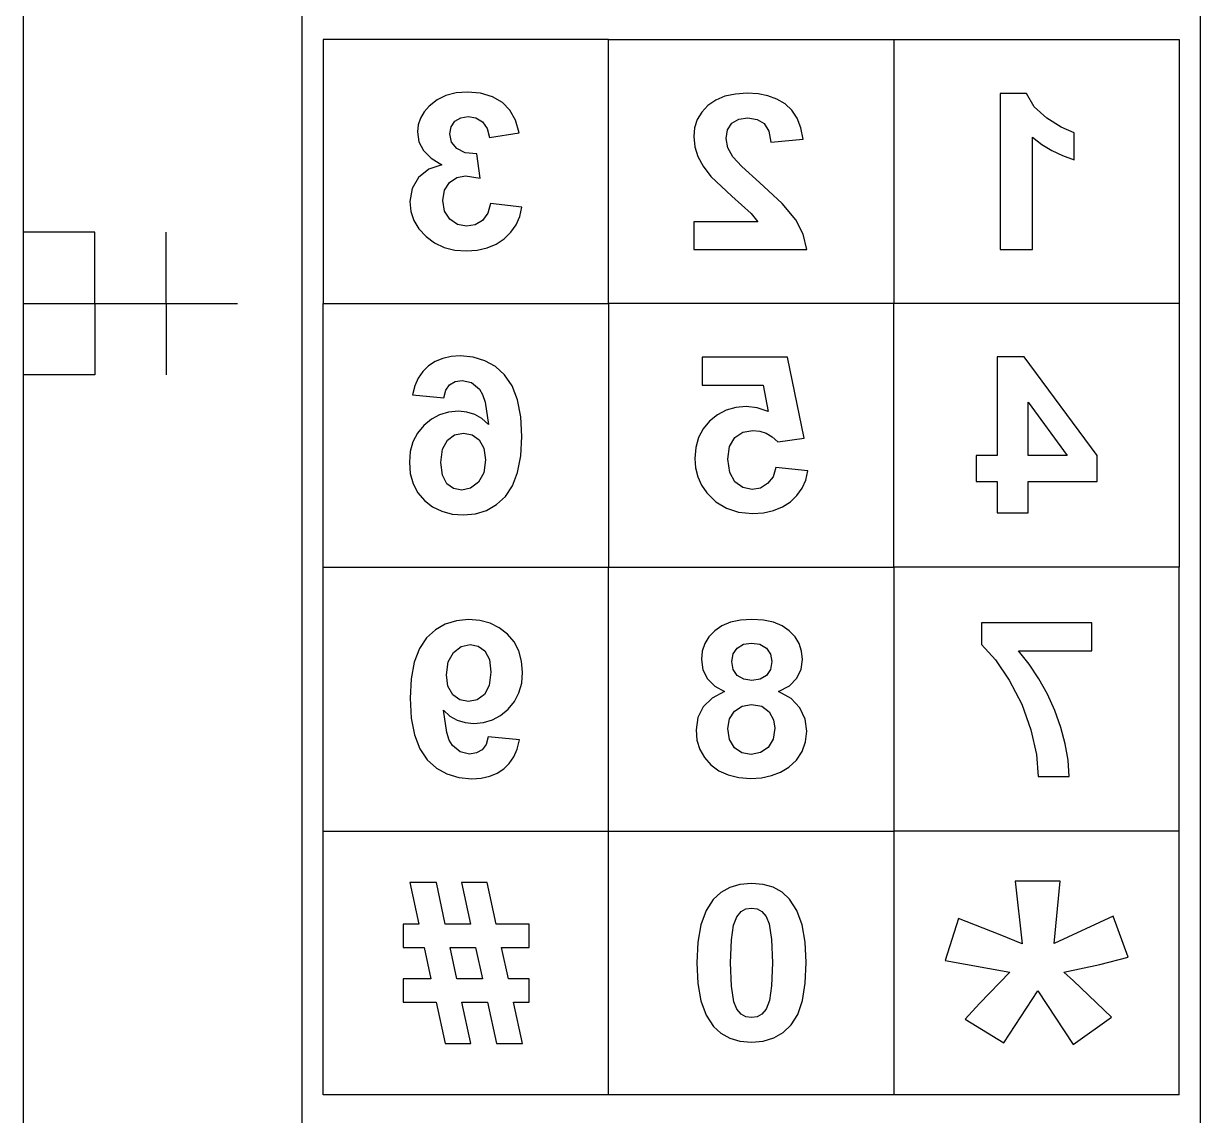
# Model space of a CAD drawing. Extents: x -193 to 229, y -92 to 157.
# Drawn here: x -3 to 90.7, y -14.3 to 72.6 of the extents above; entities that cross this region are included whole.
import ezdxf

# ---------------------------------------------------------------- set-up
doc = ezdxf.new("R2010")
doc.units = 0
doc.layers.get('0').update_dxf_attribs({"linetype": 'CONTINUOUS'})

msp = doc.modelspace()

# ---------------------------------------------------------------- linework, layer by layer
for p, q in [((-3.015, 56.039), (-3.015, 156.668)), ((19.126, 81.019), (19.126, -66.588)), ((90.659, -66.588), (90.659, 81.019)), ((43.538, 71.368), (20.829, 71.368)), ((20.829, 71.368), (20.829, 50.362)), ((43.538, 71.368), (66.247, 71.368)), ((43.538, 50.362), (43.538, 71.368)), ((66.247, 71.368), (66.247, 50.362)), ((66.247, 71.368), (88.955, 71.368)), ((88.955, 71.368), (88.955, 50.362)), ((29.897, 66.561), (29.279, 66.073)), ((30.609, 66.91), (29.897, 66.561)), ((31.414, 67.119), (30.609, 66.91)), ((32.313, 67.189), (31.414, 67.119)), ((33.365, 67.093), (32.313, 67.189)), ((34.31, 66.804), (33.365, 67.093)), ((35.103, 66.348), (34.31, 66.804)), ((52.081, 66.54), (51.461, 66.107)), ((52.807, 66.849), (52.081, 66.54)), ((53.639, 67.034), (52.807, 66.849)), ((54.578, 67.096), (53.639, 67.034)), ((55.445, 67.042), (54.578, 67.096)), ((56.236, 66.882), (55.445, 67.042)), ((56.952, 66.616), (56.236, 66.882)), ((57.593, 66.242), (56.952, 66.616)), ((76.809, 67.086), (74.725, 67.086)), ((74.725, 67.086), (74.725, 54.644)), ((77.433, 66.025), (76.809, 67.086)), ((28.868, 65.602), (28.573, 65.101)), ((29.279, 66.073), (28.868, 65.602)), ((35.699, 65.748), (35.103, 66.348)), ((36.134, 64.962), (35.699, 65.748)), ((50.966, 65.582), (50.611, 64.997)), ((51.461, 66.107), (50.966, 65.582)), ((58.135, 65.746), (57.593, 66.242)), ((58.555, 65.112), (58.135, 65.746)), ((78.426, 65.104), (77.433, 66.025)), ((28.573, 65.101), (28.397, 64.57)), ((31.016, 64.429), (31.317, 64.864)), ((31.317, 64.864), (31.786, 65.143)), ((31.786, 65.143), (32.386, 65.236)), ((32.386, 65.236), (32.996, 65.13)), ((32.996, 65.13), (33.51, 64.813)), ((33.51, 64.813), (33.885, 64.294)), ((36.444, 63.951), (36.134, 64.962)), ((50.611, 64.997), (50.399, 64.352)), ((53.021, 64.181), (53.367, 64.699)), ((53.367, 64.699), (53.916, 65.02)), ((53.916, 65.02), (54.641, 65.126)), ((54.641, 65.126), (55.363, 65.014)), ((55.363, 65.014), (55.921, 64.678)), ((55.921, 64.678), (56.296, 64.082)), ((58.853, 64.339), (58.555, 65.112)), ((79.562, 64.391), (78.426, 65.104)), ((28.397, 64.57), (28.338, 64.01)), ((28.338, 64.01), (28.459, 63.236)), ((30.915, 63.867), (31.016, 64.429)), ((31.052, 63.204), (30.915, 63.867)), ((33.885, 64.294), (34.077, 63.579)), ((34.077, 63.579), (36.444, 63.951)), ((50.399, 64.352), (50.328, 63.647)), ((52.905, 63.478), (53.021, 64.181)), ((56.296, 64.082), (56.469, 63.191)), ((59.028, 63.427), (58.853, 64.339)), ((80.611, 63.95), (79.562, 64.391)), ((80.611, 61.795), (80.611, 63.95)), ((28.459, 63.236), (28.82, 62.544)), ((31.463, 62.688), (31.052, 63.204)), ((50.328, 63.647), (50.409, 62.83)), ((50.409, 62.83), (50.653, 62.054)), ((53.038, 62.755), (52.905, 63.478)), ((56.469, 63.191), (59.028, 63.427)), ((77.293, 54.644), (77.293, 63.595)), ((77.293, 63.595), (78.028, 63.026)), ((78.028, 63.026), (78.826, 62.537)), ((28.82, 62.544), (29.423, 61.934)), ((29.423, 61.934), (30.266, 61.407)), ((32.135, 62.361), (31.463, 62.688)), ((33.054, 62.269), (32.135, 62.361)), ((33.337, 60.333), (33.054, 62.269)), ((50.653, 62.054), (51.072, 61.279)), ((53.435, 62.024), (53.038, 62.755)), ((54.164, 61.251), (53.435, 62.024)), ((78.826, 62.537), (79.687, 62.126)), ((79.687, 62.126), (80.611, 61.795)), ((29.23, 61.037), (28.425, 60.384)), ((30.266, 61.407), (29.23, 61.037)), ((51.072, 61.279), (51.681, 60.469)), ((55.564, 59.995), (54.164, 61.251)), ((28.425, 60.384), (27.907, 59.507)), ((30.497, 59.37), (30.888, 59.987)), ((30.888, 59.987), (31.466, 60.38)), ((31.466, 60.38), (32.158, 60.511)), ((32.158, 60.511), (33.337, 60.333)), ((51.681, 60.469), (53.362, 58.888)), ((57.365, 58.327), (55.564, 59.995)), ((27.907, 59.507), (27.735, 58.465)), ((30.367, 58.567), (30.497, 59.37)), ((27.735, 58.465), (27.816, 57.68)), ((30.503, 57.717), (30.367, 58.567)), ((34.15, 58.313), (33.931, 57.538)), ((36.636, 58.034), (34.15, 58.313)), ((53.362, 58.888), (54.902, 57.519)), ((58.452, 57.024), (57.365, 58.327)), ((27.816, 57.68), (28.057, 56.954)), ((30.911, 57.062), (30.503, 57.717)), ((33.931, 57.538), (33.51, 56.969)), ((36.193, 56.619), (36.477, 57.29)), ((36.477, 57.29), (36.636, 58.034)), ((54.902, 57.519), (55.427, 56.859)), ((28.057, 56.954), (28.46, 56.289)), ((28.46, 56.289), (29.023, 55.684)), ((31.517, 56.644), (30.911, 57.062)), ((32.249, 56.504), (31.517, 56.644)), ((32.935, 56.62), (32.249, 56.504)), ((33.51, 56.969), (32.935, 56.62)), ((35.782, 56.024), (36.193, 56.619)), ((50.328, 56.859), (50.328, 54.653)), ((55.427, 56.859), (50.328, 56.859)), ((59.037, 55.871), (58.452, 57.024)), ((2.662, 56.039), (-3.015, 56.039)), ((-3.015, 50.362), (-3.015, 56.039)), ((2.662, 50.362), (2.662, 56.039)), ((8.339, 50.362), (8.339, 56.039)), ((29.023, 55.684), (29.707, 55.181)), ((34.609, 55.079), (35.247, 55.503)), ((35.247, 55.503), (35.782, 56.024)), ((59.329, 54.653), (59.037, 55.871)), ((29.707, 55.181), (30.47, 54.822)), ((30.47, 54.822), (31.311, 54.606)), ((31.311, 54.606), (32.231, 54.535)), ((32.231, 54.535), (33.101, 54.595)), ((33.101, 54.595), (33.894, 54.777)), ((33.894, 54.777), (34.609, 55.079)), ((50.328, 54.653), (59.329, 54.653)), ((74.725, 54.644), (77.293, 54.644)), ((-3.015, 50.362), (2.662, 50.362)), ((-3.015, 44.685), (-3.015, 50.362)), ((2.662, 50.362), (2.662, 44.685)), ((2.662, 50.362), (8.339, 50.362)), ((8.339, 50.362), (8.339, 44.685)), ((8.339, 50.362), (14.016, 50.362)), ((20.829, 29.357), (20.829, 50.362)), ((20.829, 50.362), (43.538, 50.362)), ((66.247, 50.362), (43.538, 50.362)), ((43.538, 50.362), (43.538, 29.357)), ((66.247, 29.357), (66.247, 50.362)), ((88.955, 50.362), (66.247, 50.362)), ((88.955, 50.362), (88.955, 29.357)), ((30.347, 45.976), (29.748, 45.729)), ((31.011, 46.125), (30.347, 45.976)), ((31.742, 46.174), (31.011, 46.125)), ((32.778, 46.08), (31.742, 46.174)), ((33.713, 45.798), (32.778, 46.08)), ((57.79, 46.075), (51.001, 46.075)), ((51.001, 46.075), (51.001, 43.852)), ((59.106, 39.625), (57.79, 46.075)), ((76.629, 46.119), (74.472, 46.119)), ((74.472, 46.119), (74.472, 38.258)), ((82.441, 38.249), (76.629, 46.119)), ((29.215, 45.384), (28.76, 44.944)), ((29.748, 45.729), (29.215, 45.384)), ((34.546, 45.328), (33.713, 45.798)), ((35.278, 44.669), (34.546, 45.328)), ((-3.015, -91.568), (-3.015, 44.685)), ((2.662, 44.685), (-3.015, 44.685)), ((28.396, 44.415), (28.122, 43.796)), ((28.76, 44.944), (28.396, 44.415)), ((30.901, 43.883), (31.342, 44.137)), ((31.342, 44.137), (31.897, 44.221)), ((31.897, 44.221), (32.647, 44.052)), ((32.647, 44.052), (33.272, 43.545)), ((35.874, 43.798), (35.278, 44.669)), ((28.122, 43.796), (27.94, 43.089)), ((30.426, 42.835), (30.59, 43.452)), ((30.59, 43.452), (30.901, 43.883)), ((33.272, 43.545), (33.527, 43.116)), ((33.527, 43.116), (33.73, 42.503)), ((36.299, 42.689), (35.874, 43.798)), ((51.001, 43.852), (55.844, 43.852)), ((55.844, 43.852), (56.246, 41.747)), ((27.94, 43.089), (30.426, 42.835)), ((33.73, 42.503), (33.98, 40.73)), ((36.555, 41.343), (36.299, 42.689)), ((76.958, 38.258), (76.958, 42.493)), ((76.958, 42.493), (80.038, 38.258)), ((30.102, 41.495), (29.442, 41.141)), ((30.82, 41.708), (30.102, 41.495)), ((31.595, 41.779), (30.82, 41.708)), ((32.279, 41.713), (31.595, 41.779)), ((32.904, 41.516), (32.279, 41.713)), ((33.472, 41.189), (32.904, 41.516)), ((36.64, 39.758), (36.555, 41.343)), ((52.221, 41.497), (51.595, 40.994)), ((52.913, 41.857), (52.221, 41.497)), ((53.67, 42.072), (52.913, 41.857)), ((54.491, 42.144), (53.67, 42.072)), ((55.378, 42.045), (54.491, 42.144)), ((56.246, 41.747), (55.378, 42.045)), ((28.84, 40.646), (28.338, 40.038)), ((29.442, 41.141), (28.84, 40.646)), ((33.98, 40.73), (33.472, 41.189)), ((51.075, 40.377), (50.704, 39.674)), ((51.595, 40.994), (51.075, 40.377)), ((27.98, 39.348), (27.765, 38.576)), ((28.338, 40.038), (27.98, 39.348)), ((30.334, 38.743), (30.718, 39.467)), ((30.718, 39.467), (31.294, 39.888)), ((31.294, 39.888), (31.997, 40.029)), ((31.997, 40.029), (32.68, 39.895)), ((32.68, 39.895), (33.249, 39.492)), ((33.249, 39.492), (33.633, 38.827)), ((36.558, 38.214), (36.64, 39.758)), ((50.704, 39.674), (50.481, 38.885)), ((53.186, 38.967), (53.601, 39.68)), ((53.601, 39.68), (54.237, 40.108)), ((54.237, 40.108), (55.04, 40.251)), ((55.04, 40.251), (55.578, 40.194)), ((55.578, 40.194), (56.088, 40.024)), ((56.088, 40.024), (56.57, 39.742)), ((56.57, 39.742), (57.023, 39.346)), ((57.023, 39.346), (59.106, 39.625)), ((27.765, 38.576), (27.693, 37.721)), ((30.206, 37.696), (30.334, 38.743)), ((33.633, 38.827), (33.761, 37.907)), ((50.481, 38.885), (50.407, 38.011)), ((53.048, 37.968), (53.186, 38.967)), ((27.693, 37.721), (27.769, 36.817)), ((30.325, 36.686), (30.206, 37.696)), ((33.761, 37.907), (33.617, 36.881)), ((36.313, 36.902), (36.558, 38.214)), ((50.407, 38.011), (50.467, 37.266)), ((53.187, 36.904), (53.048, 37.968)), ((74.472, 38.258), (72.809, 38.258)), ((72.809, 38.258), (72.809, 36.17)), ((80.038, 38.258), (76.958, 38.258)), ((82.441, 36.17), (82.441, 38.249)), ((27.769, 36.817), (27.995, 36.007)), ((30.681, 36.005), (30.325, 36.686)), ((33.617, 36.881), (33.185, 36.119)), ((35.905, 35.824), (36.313, 36.902)), ((50.467, 37.266), (50.647, 36.563)), ((50.647, 36.563), (50.946, 35.901)), ((53.605, 36.147), (53.187, 36.904)), ((56.641, 36.564), (56.21, 36.011)), ((56.858, 37.284), (56.641, 36.564)), ((59.417, 37.038), (56.858, 37.284)), ((59.244, 36.3), (59.417, 37.038)), ((27.995, 36.007), (28.372, 35.291)), ((31.216, 35.618), (30.681, 36.005)), ((31.869, 35.489), (31.216, 35.618)), ((32.569, 35.647), (31.869, 35.489)), ((33.185, 36.119), (32.569, 35.647)), ((35.333, 34.978), (35.905, 35.824)), ((50.946, 35.901), (51.366, 35.28)), ((54.224, 35.693), (53.605, 36.147)), ((54.967, 35.542), (54.224, 35.693)), ((55.629, 35.66), (54.967, 35.542)), ((56.21, 36.011), (55.629, 35.66)), ((58.545, 35.062), (58.953, 35.642)), ((58.953, 35.642), (59.244, 36.3)), ((72.809, 36.17), (74.472, 36.17)), ((74.472, 36.17), (74.472, 33.676)), ((76.958, 33.676), (76.958, 36.17)), ((76.958, 36.17), (82.441, 36.17)), ((28.372, 35.291), (28.899, 34.67)), ((28.899, 34.67), (29.545, 34.167)), ((34.634, 34.34), (35.333, 34.978)), ((51.366, 35.28), (52.083, 34.563)), ((58.019, 34.562), (58.545, 35.062)), ((29.545, 34.167), (30.277, 33.807)), ((30.277, 33.807), (31.094, 33.592)), ((32.967, 33.611), (33.846, 33.884)), ((33.846, 33.884), (34.634, 34.34)), ((52.083, 34.563), (52.927, 34.05)), ((52.927, 34.05), (53.897, 33.743)), ((53.897, 33.743), (54.994, 33.64)), ((55.879, 33.698), (56.678, 33.871)), ((56.678, 33.871), (57.391, 34.159)), ((57.391, 34.159), (58.019, 34.562)), ((31.094, 33.592), (31.997, 33.52)), ((31.997, 33.52), (32.967, 33.611)), ((54.994, 33.64), (55.879, 33.698)), ((74.472, 33.676), (76.958, 33.676)), ((20.829, 8.351), (20.829, 29.357)), ((20.829, 29.357), (43.538, 29.357)), ((43.538, 8.351), (43.538, 29.357)), ((43.538, 29.357), (66.247, 29.357)), ((88.955, 29.357), (66.247, 29.357)), ((66.247, 29.357), (66.247, 8.351)), ((88.955, 8.351), (88.955, 29.357)), ((29.763, 24.361), (29.064, 23.723)), ((30.554, 24.816), (29.763, 24.361)), ((31.436, 25.09), (30.554, 24.816)), ((32.409, 25.181), (31.436, 25.09)), ((33.304, 25.109), (32.409, 25.181)), ((34.117, 24.893), (33.304, 25.109)), ((34.846, 24.532), (34.117, 24.893)), ((35.493, 24.027), (34.846, 24.532)), ((52.575, 24.698), (51.994, 24.302)), ((53.263, 24.98), (52.575, 24.698)), ((54.058, 25.15), (53.263, 24.98)), ((54.96, 25.206), (54.058, 25.15)), ((55.869, 25.15), (54.96, 25.206)), ((56.667, 24.98), (55.869, 25.15)), ((57.356, 24.698), (56.667, 24.98)), ((57.934, 24.302), (57.356, 24.698)), ((82.017, 24.918), (73.235, 24.918)), ((73.235, 24.918), (73.235, 23.193)), ((82.017, 22.711), (82.017, 24.918)), ((29.064, 23.723), (28.493, 22.876)), ((36.023, 23.405), (35.493, 24.027)), ((51.532, 23.82), (51.203, 23.277)), ((51.994, 24.302), (51.532, 23.82)), ((58.392, 23.82), (57.934, 24.302)), ((58.719, 23.277), (58.392, 23.82)), ((28.493, 22.876), (28.084, 21.795)), ((30.779, 21.815), (31.207, 22.577)), ((31.207, 22.577), (31.823, 23.053)), ((31.823, 23.053), (32.528, 23.211)), ((32.528, 23.211), (33.18, 23.081)), ((33.18, 23.081), (33.711, 22.692)), ((33.711, 22.692), (34.064, 22.006)), ((36.401, 22.691), (36.023, 23.405)), ((36.628, 21.885), (36.401, 22.691)), ((51.005, 22.674), (50.939, 22.011)), ((51.203, 23.277), (51.005, 22.674)), ((53.46, 22.452), (53.785, 22.92)), ((53.785, 22.92), (54.289, 23.221)), ((54.289, 23.221), (54.932, 23.321)), ((54.932, 23.321), (55.597, 23.22)), ((55.597, 23.22), (56.111, 22.916)), ((56.111, 22.916), (56.44, 22.444)), ((58.915, 22.674), (58.719, 23.277)), ((58.981, 22.011), (58.915, 22.674)), ((73.235, 23.193), (74.332, 21.989)), ((77.037, 21.624), (76.178, 22.711)), ((76.178, 22.711), (82.017, 22.711)), ((28.084, 21.795), (27.839, 20.478)), ((30.636, 20.794), (30.779, 21.815)), ((34.064, 22.006), (34.182, 20.988)), ((36.704, 20.988), (36.628, 21.885)), ((50.939, 22.011), (51.06, 21.196)), ((53.351, 21.851), (53.46, 22.452)), ((53.461, 21.218), (53.351, 21.851)), ((56.44, 22.444), (56.55, 21.842)), ((56.55, 21.842), (56.441, 21.21)), ((58.867, 21.232), (58.981, 22.011)), ((74.332, 21.989), (75.446, 20.353)), ((77.805, 20.465), (77.037, 21.624)), ((30.763, 19.873), (30.636, 20.794)), ((34.182, 20.988), (34.054, 19.948)), ((36.632, 20.126), (36.704, 20.988)), ((51.06, 21.196), (51.423, 20.477)), ((53.79, 20.739), (53.461, 21.218)), ((54.302, 20.438), (53.79, 20.739)), ((56.116, 20.735), (55.61, 20.437)), ((56.441, 21.21), (56.116, 20.735)), ((58.528, 20.519), (58.867, 21.232)), ((27.839, 20.478), (27.757, 18.926)), ((31.143, 19.205), (30.763, 19.873)), ((34.054, 19.948), (33.67, 19.226)), ((36.417, 19.349), (36.632, 20.126)), ((51.423, 20.477), (52.006, 19.884)), ((52.006, 19.884), (52.785, 19.45)), ((54.96, 20.337), (54.302, 20.438)), ((55.61, 20.437), (54.96, 20.337)), ((57.08, 19.45), (57.94, 19.912)), ((57.94, 19.912), (58.528, 20.519)), ((75.446, 20.353), (76.437, 18.444)), ((78.483, 19.236), (77.805, 20.465)), ((27.757, 18.926), (27.843, 17.345)), ((31.709, 18.799), (31.143, 19.205)), ((32.391, 18.664), (31.709, 18.799)), ((33.094, 18.804), (32.391, 18.664)), ((33.67, 19.226), (33.094, 18.804)), ((36.059, 18.658), (36.417, 19.349)), ((51.803, 18.941), (51.09, 18.241)), ((52.785, 19.45), (51.803, 18.941)), ((58.085, 18.897), (57.08, 19.45)), ((58.779, 18.152), (58.085, 18.897)), ((79.07, 17.935), (78.483, 19.236)), ((30.663, 16.195), (30.408, 17.962)), ((30.408, 17.962), (30.922, 17.507)), ((34.957, 17.557), (35.557, 18.051)), ((35.557, 18.051), (36.059, 18.658)), ((51.09, 18.241), (50.654, 17.385)), ((53.182, 17.293), (53.58, 17.907)), ((53.58, 17.907), (54.181, 18.303)), ((54.181, 18.303), (54.923, 18.436)), ((54.923, 18.436), (55.744, 18.285)), ((55.744, 18.285), (56.326, 17.835)), ((56.326, 17.835), (56.672, 17.21)), ((59.184, 17.27), (58.779, 18.152)), ((76.437, 18.444), (77.16, 16.418)), ((79.548, 16.606), (79.07, 17.935)), ((27.843, 17.345), (28.098, 16.001)), ((30.922, 17.507), (31.497, 17.182)), ((31.497, 17.182), (32.133, 16.987)), ((32.133, 16.987), (32.829, 16.922)), ((32.829, 16.922), (33.593, 16.993)), ((33.593, 16.993), (34.302, 17.205)), ((34.302, 17.205), (34.957, 17.557)), ((50.654, 17.385), (50.509, 16.407)), ((53.05, 16.508), (53.182, 17.293)), ((56.672, 17.21), (56.787, 16.534)), ((59.319, 16.305), (59.184, 17.27)), ((28.098, 16.001), (28.523, 14.894)), ((30.867, 15.585), (30.663, 16.195)), ((50.509, 16.407), (50.583, 15.589)), ((53.18, 15.628), (53.05, 16.508)), ((56.787, 16.534), (56.651, 15.661)), ((59.229, 15.441), (59.319, 16.305)), ((77.16, 16.418), (77.6, 14.445)), ((79.898, 15.29), (79.548, 16.606)), ((31.12, 15.156), (30.867, 15.585)), ((31.737, 14.649), (31.12, 15.156)), ((33.798, 15.247), (33.487, 14.818)), ((33.962, 15.857), (33.798, 15.247)), ((36.448, 15.604), (33.962, 15.857)), ((36.268, 14.882), (36.448, 15.604)), ((50.583, 15.589), (50.805, 14.851)), ((53.571, 14.982), (53.18, 15.628)), ((56.244, 15.004), (55.632, 14.592)), ((56.651, 15.661), (56.244, 15.004)), ((58.96, 14.674), (59.229, 15.441)), ((80.121, 13.986), (79.898, 15.29)), ((28.523, 14.894), (29.119, 14.023)), ((32.473, 14.48), (31.737, 14.649)), ((33.042, 14.564), (32.473, 14.48)), ((33.487, 14.818), (33.042, 14.564)), ((35.646, 13.726), (36, 14.257)), ((36, 14.257), (36.268, 14.882)), ((50.805, 14.851), (51.175, 14.194)), ((51.175, 14.194), (51.693, 13.617)), ((54.16, 14.586), (53.571, 14.982)), ((54.887, 14.454), (54.16, 14.586)), ((55.632, 14.592), (54.887, 14.454)), ((58.512, 14.004), (58.96, 14.674)), ((77.6, 14.445), (77.74, 12.695)), ((29.119, 14.023), (29.851, 13.365)), ((29.851, 13.365), (30.686, 12.895)), ((34.683, 12.953), (35.205, 13.292)), ((35.205, 13.292), (35.646, 13.726)), ((51.693, 13.617), (52.333, 13.148)), ((52.333, 13.148), (53.071, 12.812)), ((57.238, 13.043), (57.884, 13.431)), ((57.884, 13.431), (58.512, 14.004)), ((80.217, 12.695), (80.121, 13.986)), ((30.686, 12.895), (31.624, 12.612)), ((31.624, 12.612), (32.665, 12.518)), ((32.665, 12.518), (33.413, 12.567)), ((33.413, 12.567), (34.086, 12.712)), ((34.086, 12.712), (34.683, 12.953)), ((53.071, 12.812), (53.907, 12.611)), ((53.907, 12.611), (54.841, 12.544)), ((54.841, 12.544), (55.716, 12.599)), ((55.716, 12.599), (56.515, 12.766)), ((56.515, 12.766), (57.238, 13.043)), ((77.74, 12.695), (80.217, 12.695)), ((20.829, 8.351), (43.538, 8.351)), ((20.829, -12.655), (20.829, 8.351)), ((43.538, -12.655), (43.538, 8.351)), ((43.538, 8.351), (66.247, 8.351)), ((66.247, 8.351), (66.247, -12.655)), ((88.955, 8.351), (66.247, 8.351)), ((88.955, -12.655), (88.955, 8.351)), ((29.842, 4.24), (27.722, 4.24)), ((27.722, 4.24), (28.453, 0.943)), ((30.546, 0.943), (29.842, 4.24)), ((33.89, 4.24), (31.843, 4.24)), ((31.843, 4.24), (32.565, 0.943)), ((34.612, 0.943), (33.89, 4.24)), ((53.191, 3.864), (52.484, 3.462)), ((54.005, 4.105), (53.191, 3.864)), ((54.925, 4.185), (54.005, 4.105)), ((55.845, 4.106), (54.925, 4.185)), ((56.657, 3.868), (55.845, 4.106)), ((57.362, 3.472), (56.657, 3.868)), ((79.491, 4.351), (75.915, 4.351)), ((75.915, 4.351), (76.457, -0.63)), ((79.009, -0.593), (79.491, 4.351)), ((51.882, 2.9), (51.311, 2.014)), ((52.484, 3.462), (51.882, 2.9)), ((57.959, 2.917), (57.362, 3.472)), ((58.535, 2.025), (57.959, 2.917)), ((51.311, 2.014), (50.902, 0.878)), ((53.768, 1.531), (54.098, 1.941)), ((54.098, 1.941), (54.486, 2.147)), ((54.486, 2.147), (54.925, 2.215)), ((54.925, 2.215), (55.366, 2.147)), ((55.366, 2.147), (55.757, 1.941)), ((55.757, 1.941), (56.081, 1.557)), ((58.946, 0.888), (58.535, 2.025)), ((28.453, 0.943), (27.192, 0.943)), ((27.192, 0.943), (27.192, -0.925)), ((32.565, 0.943), (30.546, 0.943)), ((37.217, 0.943), (34.612, 0.943)), ((37.217, -0.925), (37.217, 0.943)), ((53.5, 0.85), (53.768, 1.531)), ((56.081, 1.557), (56.324, 0.956)), ((56.324, 0.956), (56.522, -0.28)), ((71.394, 1.395), (70.329, -1.969)), ((74.729, 0.094), (71.394, 1.395)), ((83.711, 1.581), (79.009, -0.593)), ((84.896, -1.69), (83.711, 1.581)), ((50.902, 0.878), (50.657, -0.509)), ((53.322, -0.307), (53.5, 0.85)), ((59.193, -0.494), (58.946, 0.888)), ((76.457, -0.63), (74.729, 0.094)), ((27.192, -0.925), (28.864, -0.925)), ((28.864, -0.925), (29.413, -3.419)), ((31.478, -3.419), (30.948, -0.925)), ((30.948, -0.925), (32.967, -0.925)), ((32.967, -0.925), (33.507, -3.419)), ((35.572, -3.419), (35.024, -0.925)), ((35.024, -0.925), (37.217, -0.925)), ((50.657, -0.509), (50.576, -2.146)), ((53.262, -2.146), (53.322, -0.307)), ((56.522, -0.28), (56.589, -2.146)), ((59.275, -2.121), (59.193, -0.494)), ((82.646, -2.266), (84.896, -1.69)), ((50.576, -2.146), (50.658, -3.781)), ((53.328, -4.01), (53.262, -2.146)), ((56.589, -2.146), (56.529, -3.986)), ((59.2, -3.769), (59.275, -2.121)), ((70.329, -1.969), (75.493, -2.879)), ((79.772, -2.879), (82.646, -2.266)), ((29.413, -3.419), (27.192, -3.419)), ((27.192, -3.419), (27.192, -5.279)), ((33.507, -3.419), (31.478, -3.419)), ((37.217, -3.419), (35.572, -3.419)), ((37.217, -5.279), (37.217, -3.419)), ((75.493, -2.879), (73.082, -5.388)), ((80.556, -3.586), (79.772, -2.879)), ((83.57, -6.466), (80.556, -3.586)), ((50.658, -3.781), (50.905, -5.168)), ((53.527, -5.24), (53.328, -4.01)), ((56.529, -3.986), (56.351, -5.143)), ((58.976, -5.144), (59.2, -3.769)), ((75.011, -8.511), (77.723, -4.366)), ((77.723, -4.366), (80.536, -8.641)), ((27.192, -5.279), (29.824, -5.279)), ((29.824, -5.279), (30.546, -8.575)), ((32.584, -8.575), (31.88, -5.279)), ((31.88, -5.279), (33.909, -5.279)), ((33.909, -5.279), (34.631, -8.575)), ((35.974, -5.279), (37.217, -5.279)), ((36.696, -8.575), (35.974, -5.279)), ((50.905, -5.168), (51.316, -6.308)), ((53.769, -5.841), (53.527, -5.24)), ((56.351, -5.143), (56.083, -5.822)), ((58.602, -6.247), (58.976, -5.144)), ((73.082, -5.388), (71.936, -6.634)), ((51.316, -6.308), (51.891, -7.201)), ((54.094, -6.225), (53.769, -5.841)), ((54.484, -6.431), (54.094, -6.225)), ((54.925, -6.5), (54.484, -6.431)), ((55.365, -6.432), (54.925, -6.5)), ((55.752, -6.229), (55.365, -6.432)), ((56.083, -5.822), (55.752, -6.229)), ((58.078, -7.079), (58.602, -6.247)), ((80.536, -8.641), (83.57, -6.466)), ((51.891, -7.201), (52.489, -7.756)), ((57.432, -7.687), (58.078, -7.079)), ((71.936, -6.634), (75.011, -8.511)), ((52.489, -7.756), (53.194, -8.152)), ((53.194, -8.152), (54.006, -8.39)), ((54.006, -8.39), (54.925, -8.469)), ((54.925, -8.469), (55.856, -8.382)), ((55.856, -8.382), (56.691, -8.122)), ((56.691, -8.122), (57.432, -7.687)), ((30.546, -8.575), (32.584, -8.575)), ((34.631, -8.575), (36.696, -8.575)), ((43.538, -12.655), (20.829, -12.655)), ((66.247, -12.655), (43.538, -12.655)), ((88.955, -12.655), (66.247, -12.655))]:
    msp.add_line(p, q)

doc.saveas('drawing.dxf')
